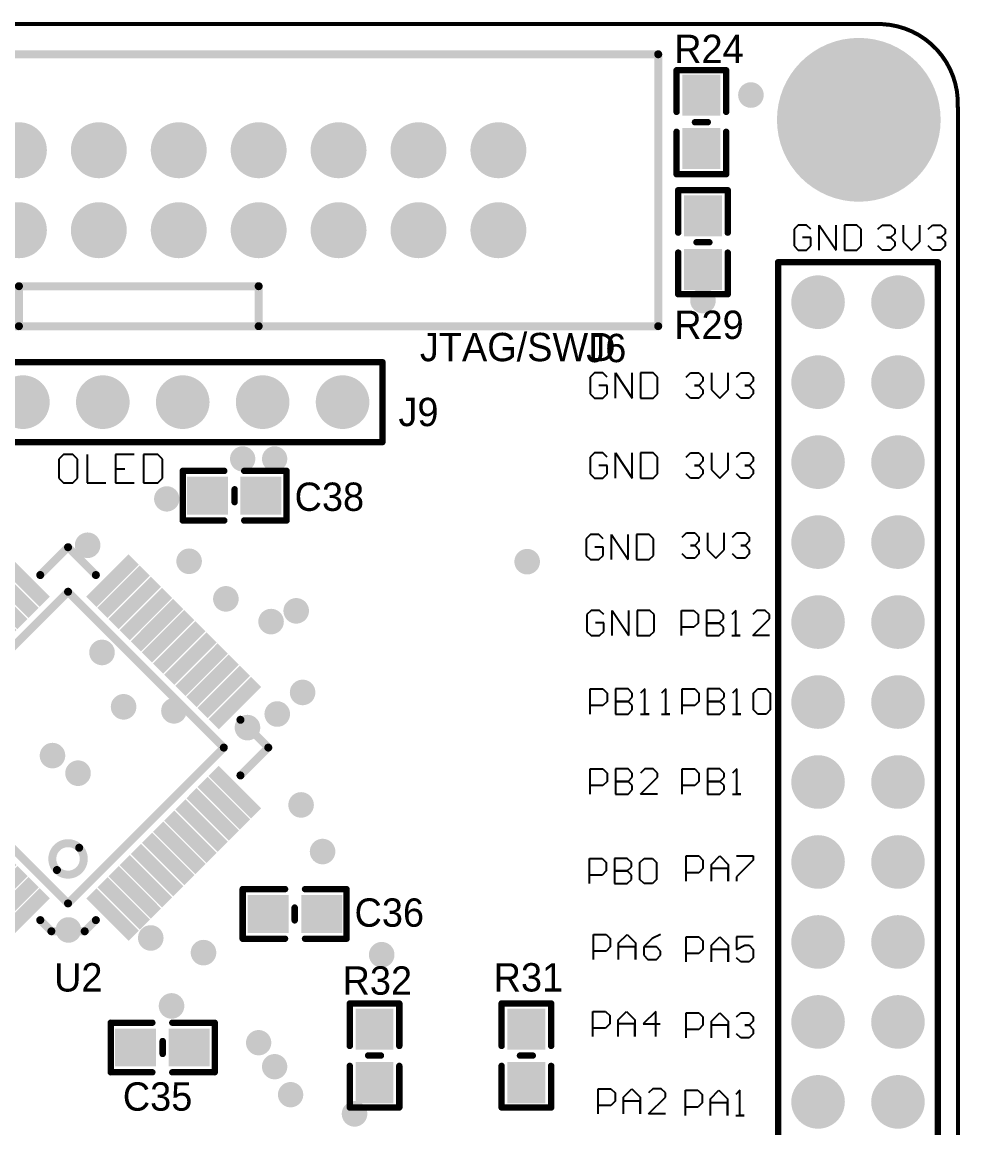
# Model space of a CAD drawing. Header units: millimetres. Extents: x 162.9 to 219.5, y 95.8 to 158.3.
# Drawn here: x 189.71 to 219.52, y 123.15 to 158.27 of the extents above; entities that cross this region are included whole.
import ezdxf

# ---------------------------------------------------------------- set-up
doc = ezdxf.new("R2010")
doc.units = ezdxf.units.MM
for name, color, linetype in [('KeepOutLayer', 6, 'Continuous'), ('MultiLayer', 9, 'Continuous'), ('TopOverlay', 2, 'Continuous'), ('TopSolder', 216, 'Continuous')]:
    doc.layers.add(name, color=color, linetype=linetype)

# ---------------------------------------------------------------- blocks, each defined once
blk = doc.blocks.new('LQFP_48_1')
at = {"layer": 'TopOverlay', "const_width": 0.254}
for points in [[(-4.5, 4.5), (-3.25, 4.5)], [(-4.5, 4.5), (-4.5, 3.25)], [(3.25, 4.5), (4.5, 4.5)], [(4.5, 4.5), (4.5, 3.25)], [(-3.5, 3.5), (3.5, 3.5)], [(-3.5, 3.5), (-3.5, -3.5)], [(3.5, 3.5), (3.5, -3.5)], [(-4.5, -3.25), (-4.5, -3.75)], [(4.5, -3.25), (4.5, -4.5)], [(-3.5, -3.5), (3.5, -3.5)], [(-4.5, -3.75), (-3.75, -4.5)], [(-3.75, -4.5), (-3.25, -4.5)], [(3.25, -4.5), (4.5, -4.5)]]:
    blk.add_lwpolyline(points, dxfattribs=at)
at = {"layer": 'TopOverlay'}
for points, const_width in [([(-4.564, 4.5, 1), (-4.437, 4.5, 1)], 0.127), ([(-4.564, 4.5, 1), (-4.437, 4.5, 1)], 0.127), ([(-3.314, 4.5, 1), (-3.187, 4.5, 1)], 0.127), ([(3.187, 4.5, 1), (3.314, 4.5, 1)], 0.127), ([(4.437, 4.5, 1), (4.564, 4.5, 1)], 0.127), ([(4.437, 4.5, 1), (4.564, 4.5, 1)], 0.127), ([(-3.564, 3.5, 1), (-3.437, 3.5, 1)], 0.127), ([(-3.564, 3.5, 1), (-3.437, 3.5, 1)], 0.127), ([(3.437, 3.5, 1), (3.564, 3.5, 1)], 0.127), ([(3.437, 3.5, 1), (3.564, 3.5, 1)], 0.127), ([(-4.564, 3.25, 1), (-4.437, 3.25, 1)], 0.127), ([(4.437, 3.25, 1), (4.564, 3.25, 1)], 0.127), ([(-2, -2.5, 1), (-3, -2.5, 1)], 0.254), ([(-3.063, -2.5, 1), (-2.936, -2.5, 1)], 0.127), ([(-2.063, -2.5, 1), (-1.936, -2.5, 1)], 0.127), ([(-4.563, -3.25, 1), (-4.436, -3.25, 1)], 0.127), ([(4.436, -3.25, 1), (4.563, -3.25, 1)], 0.127), ([(-3.564, -3.5, 1), (-3.437, -3.5, 1)], 0.127), ([(-3.564, -3.5, 1), (-3.437, -3.5, 1)], 0.127), ([(3.437, -3.5, 1), (3.564, -3.5, 1)], 0.127), ([(3.437, -3.5, 1), (3.564, -3.5, 1)], 0.127), ([(-4.563, -3.75, 1), (-4.436, -3.75, 1)], 0.127), ([(-4.563, -3.75, 1), (-4.436, -3.75, 1)], 0.127), ([(-3.814, -4.5, 1), (-3.687, -4.5, 1)], 0.127), ([(-3.814, -4.5, 1), (-3.687, -4.5, 1)], 0.127), ([(-3.313, -4.5, 1), (-3.186, -4.5, 1)], 0.127), ([(3.186, -4.5, 1), (3.313, -4.5, 1)], 0.127), ([(4.437, -4.5, 1), (4.564, -4.5, 1)], 0.127), ([(4.437, -4.5, 1), (4.564, -4.5, 1)], 0.127)]:
    blk.add_lwpolyline(points, format="xyb", close=True, dxfattribs=dict(at, const_width=const_width))
at = {"layer": 'TopSolder'}
for points in [[(-2.979, 5.702), (-2.979, 3.798), (-2.521, 5.702), (-2.521, 3.798)], [(-2.479, 5.702), (-2.479, 3.798), (-2.021, 5.702), (-2.021, 3.798)], [(-1.979, 5.702), (-1.979, 3.798), (-1.521, 5.702), (-1.521, 3.798)], [(-1.479, 5.702), (-1.479, 3.798), (-1.021, 5.702), (-1.021, 3.798)], [(-0.979, 5.702), (-0.979, 3.798), (-0.521, 5.702), (-0.521, 3.798)], [(-0.479, 5.702), (-0.479, 3.798), (-0.021, 5.702), (-0.021, 3.798)], [(0.021, 5.702), (0.021, 3.798), (0.479, 5.702), (0.479, 3.798)], [(0.521, 5.702), (0.521, 3.798), (0.979, 5.702), (0.979, 3.798)], [(1.021, 5.702), (1.021, 3.798), (1.479, 5.702), (1.479, 3.798)], [(1.521, 5.702), (1.521, 3.798), (1.979, 5.702), (1.979, 3.798)], [(2.021, 5.702), (2.021, 3.798), (2.479, 5.702), (2.479, 3.798)], [(2.521, 5.702), (2.521, 3.798), (2.979, 5.702), (2.979, 3.798)], [(-5.702, 2.521), (-3.798, 2.521), (-5.702, 2.979), (-3.798, 2.979)], [(5.702, 2.979), (3.798, 2.979), (5.702, 2.521), (3.798, 2.521)], [(-5.702, 2.021), (-3.798, 2.021), (-5.702, 2.479), (-3.798, 2.479)], [(5.702, 2.479), (3.798, 2.479), (5.702, 2.021), (3.798, 2.021)], [(-5.702, 1.521), (-3.798, 1.521), (-5.702, 1.979), (-3.798, 1.979)], [(5.702, 1.979), (3.798, 1.979), (5.702, 1.521), (3.798, 1.521)], [(-5.702, 1.021), (-3.798, 1.021), (-5.702, 1.479), (-3.798, 1.479)], [(5.702, 1.479), (3.798, 1.479), (5.702, 1.021), (3.798, 1.021)], [(-5.702, 0.521), (-3.798, 0.521), (-5.702, 0.979), (-3.798, 0.979)], [(5.702, 0.979), (3.798, 0.979), (5.702, 0.521), (3.798, 0.521)], [(-5.702, 0.021), (-3.798, 0.021), (-5.702, 0.479), (-3.798, 0.479)], [(5.702, 0.479), (3.798, 0.479), (5.702, 0.021), (3.798, 0.021)], [(-5.702, -0.479), (-3.798, -0.479), (-5.702, -0.021), (-3.798, -0.021)], [(5.702, -0.021), (3.798, -0.021), (5.702, -0.479), (3.798, -0.479)], [(-5.702, -0.979), (-3.798, -0.979), (-5.702, -0.521), (-3.798, -0.521)], [(5.702, -0.521), (3.798, -0.521), (5.702, -0.979), (3.798, -0.979)], [(-5.702, -1.479), (-3.798, -1.479), (-5.702, -1.021), (-3.798, -1.021)], [(5.702, -1.021), (3.798, -1.021), (5.702, -1.479), (3.798, -1.479)], [(-5.702, -1.979), (-3.798, -1.979), (-5.702, -1.521), (-3.798, -1.521)], [(5.702, -1.521), (3.798, -1.521), (5.702, -1.979), (3.798, -1.979)], [(-5.702, -2.479), (-3.798, -2.479), (-5.702, -2.021), (-3.798, -2.021)], [(5.702, -2.021), (3.798, -2.021), (5.702, -2.479), (3.798, -2.479)], [(-5.702, -2.979), (-3.798, -2.979), (-5.702, -2.521), (-3.798, -2.521)], [(5.702, -2.521), (3.798, -2.521), (5.702, -2.979), (3.798, -2.979)], [(-2.521, -5.702), (-2.521, -3.798), (-2.979, -5.702), (-2.979, -3.798)], [(-2.021, -5.702), (-2.021, -3.798), (-2.479, -5.702), (-2.479, -3.798)], [(-1.521, -5.702), (-1.521, -3.798), (-1.979, -5.702), (-1.979, -3.798)], [(-1.021, -5.702), (-1.021, -3.798), (-1.479, -5.702), (-1.479, -3.798)], [(-0.521, -5.702), (-0.521, -3.798), (-0.979, -5.702), (-0.979, -3.798)], [(-0.021, -5.702), (-0.021, -3.798), (-0.479, -5.702), (-0.479, -3.798)], [(0.479, -5.702), (0.479, -3.798), (0.021, -5.702), (0.021, -3.798)], [(0.979, -5.702), (0.979, -3.798), (0.521, -5.702), (0.521, -3.798)], [(1.479, -5.702), (1.479, -3.798), (1.021, -5.702), (1.021, -3.798)], [(1.979, -5.702), (1.979, -3.798), (1.521, -5.702), (1.521, -3.798)], [(2.479, -5.702), (2.479, -3.798), (2.021, -5.702), (2.021, -3.798)], [(2.979, -5.702), (2.979, -3.798), (2.521, -5.702), (2.521, -3.798)]]:
    blk.add_solid(points, dxfattribs=at)
blk = doc.blocks.new('0603J_3')
at = {"layer": 'TopOverlay', "const_width": 0.203}
for points in [[(-0.762, 0.762), (0.558, 0.762)], [(-0.762, -0.813), (-0.762, 0.762)], [(1.193, 0.762), (2.54, 0.762)], [(2.54, -0.813), (2.54, 0.762)], [(0.887, -0.229), (0.887, 0.178)], [(-0.762, -0.813), (0.558, -0.813)], [(1.193, -0.813), (2.54, -0.813)]]:
    blk.add_lwpolyline(points, dxfattribs=at)
at = {"layer": 'TopOverlay', "const_width": 0.102}
for points in [[(-0.813, 0.762, 1), (-0.711, 0.762, 1)], [(-0.813, 0.762, 1), (-0.711, 0.762, 1)], [(0.507, 0.762, 1), (0.609, 0.762, 1)], [(1.142, 0.762, 1), (1.244, 0.762, 1)], [(2.489, 0.762, 1), (2.591, 0.762, 1)], [(2.489, 0.762, 1), (2.591, 0.762, 1)], [(0.836, 0.178, 1), (0.938, 0.178, 1)], [(0.836, -0.229, 1), (0.938, -0.229, 1)], [(-0.813, -0.813, 1), (-0.711, -0.813, 1)], [(-0.813, -0.813, 1), (-0.711, -0.813, 1)], [(0.507, -0.813, 1), (0.609, -0.813, 1)], [(1.142, -0.813, 1), (1.244, -0.813, 1)], [(2.489, -0.813, 1), (2.591, -0.813, 1)], [(2.489, -0.813, 1), (2.591, -0.813, 1)]]:
    blk.add_lwpolyline(points, format="xyb", close=True, dxfattribs=at)
at = {"layer": 'TopSolder'}
for points in [[(-0.626, 0.576), (-0.626, -0.627), (0.677, 0.576), (0.677, -0.627)], [(1.074, 0.576), (1.074, -0.627), (2.377, 0.576), (2.377, -0.627)]]:
    blk.add_solid(points, dxfattribs=at)
blk = doc.blocks.new('0603J_4')
at = {"layer": 'TopOverlay', "const_width": 0.203}
for points in [[(0.558, 0.762), (-0.762, 0.762)], [(-0.762, 0.762), (-0.762, -0.813)], [(2.54, 0.762), (1.193, 0.762)], [(2.54, 0.762), (2.54, -0.813)], [(0.887, 0.178), (0.887, -0.229)], [(0.558, -0.813), (-0.762, -0.813)], [(2.54, -0.813), (1.193, -0.813)]]:
    blk.add_lwpolyline(points, dxfattribs=at)
at = {"layer": 'TopOverlay', "const_width": 0.102}
for points in [[(-0.813, 0.762, 1), (-0.711, 0.762, 1)], [(-0.813, 0.762, 1), (-0.711, 0.762, 1)], [(0.507, 0.762, 1), (0.609, 0.762, 1)], [(1.142, 0.762, 1), (1.244, 0.762, 1)], [(2.489, 0.762, 1), (2.591, 0.762, 1)], [(2.489, 0.762, 1), (2.591, 0.762, 1)], [(0.836, 0.178, 1), (0.938, 0.178, 1)], [(0.836, -0.229, 1), (0.938, -0.229, 1)], [(-0.813, -0.813, 1), (-0.711, -0.813, 1)], [(-0.813, -0.813, 1), (-0.711, -0.813, 1)], [(0.507, -0.813, 1), (0.609, -0.813, 1)], [(1.142, -0.813, 1), (1.244, -0.813, 1)], [(2.489, -0.813, 1), (2.591, -0.813, 1)], [(2.489, -0.813, 1), (2.591, -0.813, 1)]]:
    blk.add_lwpolyline(points, format="xyb", close=True, dxfattribs=at)
at = {"layer": 'TopSolder'}
for points in [[(-0.626, 0.576), (-0.626, -0.627), (0.677, 0.576), (0.677, -0.627)], [(1.074, 0.576), (1.074, -0.627), (2.377, 0.576), (2.377, -0.627)]]:
    blk.add_solid(points, dxfattribs=at)
blk = doc.blocks.new('0603J_6')
at = {"layer": 'TopOverlay', "const_width": 0.203}
for points in [[(-0.762, 0.762), (-0.762, -0.813)], [(-0.762, 0.762), (0.558, 0.762)], [(1.193, 0.762), (2.54, 0.762)], [(2.54, 0.762), (2.54, -0.813)], [(0.887, 0.178), (0.887, -0.229)], [(-0.762, -0.813), (0.558, -0.813)], [(1.193, -0.813), (2.54, -0.813)]]:
    blk.add_lwpolyline(points, dxfattribs=at)
at = {"layer": 'TopOverlay', "const_width": 0.102}
for points in [[(-0.813, 0.762, 1), (-0.711, 0.762, 1)], [(-0.813, 0.762, 1), (-0.711, 0.762, 1)], [(0.507, 0.762, 1), (0.609, 0.762, 1)], [(1.142, 0.762, 1), (1.244, 0.762, 1)], [(2.489, 0.762, 1), (2.591, 0.762, 1)], [(2.489, 0.762, 1), (2.591, 0.762, 1)], [(0.836, 0.178, 1), (0.938, 0.178, 1)], [(0.836, -0.229, 1), (0.938, -0.229, 1)], [(-0.813, -0.813, 1), (-0.711, -0.813, 1)], [(-0.813, -0.813, 1), (-0.711, -0.813, 1)], [(0.507, -0.813, 1), (0.609, -0.813, 1)], [(1.142, -0.813, 1), (1.244, -0.813, 1)], [(2.489, -0.813, 1), (2.591, -0.813, 1)], [(2.489, -0.813, 1), (2.591, -0.813, 1)]]:
    blk.add_lwpolyline(points, format="xyb", close=True, dxfattribs=at)
at = {"layer": 'TopSolder'}
for points in [[(-0.626, 0.576), (-0.626, -0.627), (0.677, 0.576), (0.677, -0.627)], [(1.074, 0.576), (1.074, -0.627), (2.377, 0.576), (2.377, -0.627)]]:
    blk.add_solid(points, dxfattribs=at)
blk = doc.blocks.new('0603J_7')
at = {"layer": 'TopOverlay', "const_width": 0.203}
for points in [[(-0.762, 0.762), (-0.762, -0.813)], [(-0.762, 0.762), (0.558, 0.762)], [(1.193, 0.762), (2.54, 0.762)], [(2.54, 0.762), (2.54, -0.813)], [(0.887, 0.178), (0.887, -0.229)], [(-0.762, -0.813), (0.558, -0.813)], [(1.193, -0.813), (2.54, -0.813)]]:
    blk.add_lwpolyline(points, dxfattribs=at)
at = {"layer": 'TopOverlay', "const_width": 0.102}
for points in [[(-0.813, 0.762, 1), (-0.711, 0.762, 1)], [(-0.813, 0.762, 1), (-0.711, 0.762, 1)], [(0.507, 0.762, 1), (0.609, 0.762, 1)], [(1.142, 0.762, 1), (1.244, 0.762, 1)], [(2.489, 0.762, 1), (2.591, 0.762, 1)], [(2.489, 0.762, 1), (2.591, 0.762, 1)], [(0.836, 0.178, 1), (0.938, 0.178, 1)], [(0.836, -0.229, 1), (0.938, -0.229, 1)], [(-0.813, -0.813, 1), (-0.711, -0.813, 1)], [(-0.813, -0.813, 1), (-0.711, -0.813, 1)], [(0.507, -0.813, 1), (0.609, -0.813, 1)], [(1.142, -0.813, 1), (1.244, -0.813, 1)], [(2.489, -0.813, 1), (2.591, -0.813, 1)], [(2.489, -0.813, 1), (2.591, -0.813, 1)]]:
    blk.add_lwpolyline(points, format="xyb", close=True, dxfattribs=at)
at = {"layer": 'TopSolder'}
for points in [[(-0.626, 0.576), (-0.626, -0.627), (0.677, 0.576), (0.677, -0.627)], [(1.074, 0.576), (1.074, -0.627), (2.377, 0.576), (2.377, -0.627)]]:
    blk.add_solid(points, dxfattribs=at)
blk = doc.blocks.new('HDR1X7_8')
at = {"layer": 'MultiLayer', "const_width": 0.75}
for points in [[(2.165, 0, 1), (2.915, 0, 1)], [(4.705, 0, 1), (5.455, 0, 1)], [(7.245, 0, 1), (7.995, 0, 1)], [(9.785, 0, 1), (10.535, 0, 1)], [(12.325, 0, 1), (13.075, 0, 1)], [(14.865, 0, 1), (15.615, 0, 1)]]:
    blk.add_lwpolyline(points, format="xyb", close=True, dxfattribs=at)
at = {"layer": 'MultiLayer'}
blk.add_solid([(-0.75, -0.75), (0.75, -0.75), (-0.75, 0.75), (0.75, 0.75)], dxfattribs=at)
at = {"layer": 'TopOverlay', "const_width": 0.2}
for points in [[(-1.27, -1.27), (-1.27, 1.27)], [(-1.27, 1.27), (16.51, 1.27)], [(16.51, -1.27), (16.51, 1.27)], [(-1.27, -1.27), (16.51, -1.27)]]:
    blk.add_lwpolyline(points, dxfattribs=at)
at = {"layer": 'TopOverlay', "const_width": 0.1}
for points in [[(-1.32, 1.27, 1), (-1.22, 1.27, 1)], [(-1.32, 1.27, 1), (-1.22, 1.27, 1)], [(16.46, 1.27, 1), (16.56, 1.27, 1)], [(16.46, 1.27, 1), (16.56, 1.27, 1)], [(-1.32, -1.27, 1), (-1.22, -1.27, 1)], [(-1.32, -1.27, 1), (-1.22, -1.27, 1)], [(16.46, -1.27, 1), (16.56, -1.27, 1)], [(16.46, -1.27, 1), (16.56, -1.27, 1)]]:
    blk.add_lwpolyline(points, format="xyb", close=True, dxfattribs=at)
at = {"layer": 'TopSolder', "const_width": 0.852}
for points in [[(2.114, 0, 1), (2.966, 0, 1)], [(4.654, 0, 1), (5.506, 0, 1)], [(7.194, 0, 1), (8.046, 0, 1)], [(9.734, 0, 1), (10.586, 0, 1)], [(12.274, 0, 1), (13.126, 0, 1)], [(14.814, 0, 1), (15.666, 0, 1)]]:
    blk.add_lwpolyline(points, format="xyb", close=True, dxfattribs=at)
at = {"layer": 'TopSolder'}
blk.add_solid([(-0.852, -0.852), (0.852, -0.852), (-0.852, 0.852), (0.852, 0.852)], dxfattribs=at)
blk = doc.blocks.new('0603J_12')
at = {"layer": 'TopOverlay', "const_width": 0.203}
for points in [[(-0.762, 0.762), (0.558, 0.762)], [(-0.762, -0.813), (-0.762, 0.762)], [(1.193, 0.762), (2.54, 0.762)], [(2.54, -0.813), (2.54, 0.762)], [(0.887, -0.229), (0.887, 0.178)], [(-0.762, -0.813), (0.558, -0.813)], [(1.193, -0.813), (2.54, -0.813)]]:
    blk.add_lwpolyline(points, dxfattribs=at)
at = {"layer": 'TopOverlay', "const_width": 0.102}
for points in [[(-0.813, 0.762, 1), (-0.711, 0.762, 1)], [(-0.813, 0.762, 1), (-0.711, 0.762, 1)], [(0.507, 0.762, 1), (0.609, 0.762, 1)], [(1.142, 0.762, 1), (1.244, 0.762, 1)], [(2.489, 0.762, 1), (2.591, 0.762, 1)], [(2.489, 0.762, 1), (2.591, 0.762, 1)], [(0.836, 0.178, 1), (0.938, 0.178, 1)], [(0.836, -0.229, 1), (0.938, -0.229, 1)], [(-0.813, -0.813, 1), (-0.711, -0.813, 1)], [(-0.813, -0.813, 1), (-0.711, -0.813, 1)], [(0.507, -0.813, 1), (0.609, -0.813, 1)], [(1.142, -0.813, 1), (1.244, -0.813, 1)], [(2.489, -0.813, 1), (2.591, -0.813, 1)], [(2.489, -0.813, 1), (2.591, -0.813, 1)]]:
    blk.add_lwpolyline(points, format="xyb", close=True, dxfattribs=at)
at = {"layer": 'TopSolder'}
for points in [[(-0.626, 0.576), (-0.626, -0.627), (0.677, 0.576), (0.677, -0.627)], [(1.074, 0.576), (1.074, -0.627), (2.377, 0.576), (2.377, -0.627)]]:
    blk.add_solid(points, dxfattribs=at)
blk = doc.blocks.new('IDE15X2_2_54_26')
at = {"layer": 'MultiLayer', "const_width": 0.75}
for points in [[(9.785, 2.54, 1), (10.535, 2.54, 1)], [(12.325, 2.54, 1), (13.075, 2.54, 1)], [(14.865, 2.54, 1), (15.615, 2.54, 1)], [(17.405, 2.54, 1), (18.155, 2.54, 1)], [(19.945, 2.54, 1), (20.695, 2.54, 1)], [(22.485, 2.54, 1), (23.235, 2.54, 1)], [(25.025, 2.54, 1), (25.775, 2.54, 1)], [(27.565, 2.54, 1), (28.315, 2.54, 1)], [(30.105, 2.54, 1), (30.855, 2.54, 1)], [(32.645, 2.54, 1), (33.395, 2.54, 1)], [(35.185, 2.54, 1), (35.935, 2.54, 1)], [(9.785, 0, 1), (10.535, 0, 1)], [(12.325, 0, 1), (13.075, 0, 1)], [(14.865, 0, 1), (15.615, 0, 1)], [(17.405, 0, 1), (18.155, 0, 1)], [(19.945, 0, 1), (20.695, 0, 1)], [(22.485, 0, 1), (23.235, 0, 1)], [(25.025, 0, 1), (25.775, 0, 1)], [(27.565, 0, 1), (28.315, 0, 1)], [(30.105, 0, 1), (30.855, 0, 1)], [(32.645, 0, 1), (33.395, 0, 1)], [(35.185, 0, 1), (35.935, 0, 1)]]:
    blk.add_lwpolyline(points, format="xyb", close=True, dxfattribs=at)
at = {"layer": 'TopOverlay', "const_width": 0.2}
for points in [[(-1.27, 3.81), (36.83, 3.81)], [(36.83, 3.81), (36.83, -1.27)], [(-1.27, -1.27), (36.83, -1.27)]]:
    blk.add_lwpolyline(points, dxfattribs=at)
at = {"layer": 'TopOverlay', "const_width": 0.1}
for points in [[(36.78, 3.81, 1), (36.88, 3.81, 1)], [(36.78, 3.81, 1), (36.88, 3.81, 1)], [(36.78, -1.27, 1), (36.88, -1.27, 1)], [(36.78, -1.27, 1), (36.88, -1.27, 1)]]:
    blk.add_lwpolyline(points, format="xyb", close=True, dxfattribs=at)
at = {"layer": 'TopSolder', "const_width": 0.852}
for points in [[(9.734, 2.54, 1), (10.586, 2.54, 1)], [(12.274, 2.54, 1), (13.126, 2.54, 1)], [(14.814, 2.54, 1), (15.666, 2.54, 1)], [(17.354, 2.54, 1), (18.206, 2.54, 1)], [(19.894, 2.54, 1), (20.746, 2.54, 1)], [(22.434, 2.54, 1), (23.286, 2.54, 1)], [(24.974, 2.54, 1), (25.826, 2.54, 1)], [(27.514, 2.54, 1), (28.366, 2.54, 1)], [(30.054, 2.54, 1), (30.906, 2.54, 1)], [(32.594, 2.54, 1), (33.446, 2.54, 1)], [(35.134, 2.54, 1), (35.986, 2.54, 1)], [(9.734, 0, 1), (10.586, 0, 1)], [(12.274, 0, 1), (13.126, 0, 1)], [(14.814, 0, 1), (15.666, 0, 1)], [(17.354, 0, 1), (18.206, 0, 1)], [(19.894, 0, 1), (20.746, 0, 1)], [(22.434, 0, 1), (23.286, 0, 1)], [(24.974, 0, 1), (25.826, 0, 1)], [(27.514, 0, 1), (28.366, 0, 1)], [(30.054, 0, 1), (30.906, 0, 1)], [(32.594, 0, 1), (33.446, 0, 1)], [(35.134, 0, 1), (35.986, 0, 1)]]:
    blk.add_lwpolyline(points, format="xyb", close=True, dxfattribs=at)
blk = doc.blocks.new('IDC20_28')
at = {"layer": 'MultiLayer', "const_width": 0.7874}
for points in [[(-0.3937, 2.54, 1), (0.3937, 2.54, 1)], [(2.1463, 2.54, 1), (2.9337, 2.54, 1)], [(4.6863, 2.54, 1), (5.4737, 2.54, 1)], [(7.2263, 2.54, 1), (8.0137, 2.54, 1)], [(9.7663, 2.54, 1), (10.5537, 2.54, 1)], [(12.3063, 2.54, 1), (13.0937, 2.54, 1)], [(14.8463, 2.54, 1), (15.6337, 2.54, 1)], [(17.3863, 2.54, 1), (18.1737, 2.54, 1)], [(19.9263, 2.54, 1), (20.7137, 2.54, 1)], [(22.4663, 2.54, 1), (23.2537, 2.54, 1)], [(2.1463, 0, 1), (2.9337, 0, 1)], [(4.6863, 0, 1), (5.4737, 0, 1)], [(7.2263, 0, 1), (8.0137, 0, 1)], [(9.7663, 0, 1), (10.5537, 0, 1)], [(12.3063, 0, 1), (13.0937, 0, 1)], [(14.8463, 0, 1), (15.6337, 0, 1)], [(17.3863, 0, 1), (18.1737, 0, 1)], [(19.9263, 0, 1), (20.7137, 0, 1)], [(22.4663, 0, 1), (23.2537, 0, 1)]]:
    blk.add_lwpolyline(points, format="xyb", close=True, dxfattribs=at)
at = {"layer": 'MultiLayer'}
blk.add_solid([(-0.7874, -0.7874), (0.7874, -0.7874), (-0.7874, 0.7874), (0.7874, 0.7874)], dxfattribs=at)
at = {"layer": 'TopOverlay', "const_width": 0.254}
for points in [[(-5.08, -3.048), (-5.08, 5.588)], [(-5.08, 5.588), (27.94, 5.588)], [(27.94, -3.048), (27.94, 5.588)], [(-5.08, 1.27), (1.27, 1.27)], [(1.27, -3.048), (1.27, 1.27)], [(7.62, -1.778), (15.24, -1.778)], [(7.62, -3.048), (7.62, -1.778)], [(15.24, -3.048), (15.24, -1.778)], [(-5.08, -3.048), (27.94, -3.048)]]:
    blk.add_lwpolyline(points, dxfattribs=at)
at = {"layer": 'TopOverlay', "const_width": 0.127}
for points in [[(-5.1435, 5.588, 1), (-5.0165, 5.588, 1)], [(-5.1435, 5.588, 1), (-5.0165, 5.588, 1)], [(27.8765, 5.588, 1), (28.0035, 5.588, 1)], [(27.8765, 5.588, 1), (28.0035, 5.588, 1)], [(-5.1435, 1.27, 1), (-5.0165, 1.27, 1)], [(1.2065, 1.27, 1), (1.3335, 1.27, 1)], [(1.2065, 1.27, 1), (1.3335, 1.27, 1)], [(7.5565, -1.778, 1), (7.6835, -1.778, 1)], [(7.5565, -1.778, 1), (7.6835, -1.778, 1)], [(15.1765, -1.778, 1), (15.3035, -1.778, 1)], [(15.1765, -1.778, 1), (15.3035, -1.778, 1)], [(-5.1435, -3.048, 1), (-5.0165, -3.048, 1)], [(-5.1435, -3.048, 1), (-5.0165, -3.048, 1)], [(1.2065, -3.048, 1), (1.3335, -3.048, 1)], [(7.5565, -3.048, 1), (7.6835, -3.048, 1)], [(15.1765, -3.048, 1), (15.3035, -3.048, 1)], [(27.8765, -3.048, 1), (28.0035, -3.048, 1)], [(27.8765, -3.048, 1), (28.0035, -3.048, 1)]]:
    blk.add_lwpolyline(points, format="xyb", close=True, dxfattribs=at)
at = {"layer": 'TopSolder', "const_width": 0.889}
for points in [[(-0.4445, 2.54, 1), (0.4445, 2.54, 1)], [(2.0955, 2.54, 1), (2.9845, 2.54, 1)], [(4.6355, 2.54, 1), (5.5245, 2.54, 1)], [(7.1755, 2.54, 1), (8.0645, 2.54, 1)], [(9.7155, 2.54, 1), (10.6045, 2.54, 1)], [(12.2555, 2.54, 1), (13.1445, 2.54, 1)], [(14.7955, 2.54, 1), (15.6845, 2.54, 1)], [(17.3355, 2.54, 1), (18.2245, 2.54, 1)], [(19.8755, 2.54, 1), (20.7645, 2.54, 1)], [(22.4155, 2.54, 1), (23.3045, 2.54, 1)], [(2.0955, 0, 1), (2.9845, 0, 1)], [(4.6355, 0, 1), (5.5245, 0, 1)], [(7.1755, 0, 1), (8.0645, 0, 1)], [(9.7155, 0, 1), (10.6045, 0, 1)], [(12.2555, 0, 1), (13.1445, 0, 1)], [(14.7955, 0, 1), (15.6845, 0, 1)], [(17.3355, 0, 1), (18.2245, 0, 1)], [(19.8755, 0, 1), (20.7645, 0, 1)], [(22.4155, 0, 1), (23.3045, 0, 1)]]:
    blk.add_lwpolyline(points, format="xyb", close=True, dxfattribs=at)
at = {"layer": 'TopSolder'}
blk.add_solid([(-0.889, -0.889), (0.889, -0.889), (-0.889, 0.889), (0.889, 0.889)], dxfattribs=at)
blk = doc.blocks.new('0603J_33')
at = {"layer": 'TopOverlay', "const_width": 0.203}
for points in [[(0.558, 0.762), (-0.762, 0.762)], [(-0.762, -0.813), (-0.762, 0.762)], [(2.54, 0.762), (1.193, 0.762)], [(2.54, -0.813), (2.54, 0.762)], [(0.887, -0.229), (0.887, 0.178)], [(0.558, -0.813), (-0.762, -0.813)], [(2.54, -0.813), (1.193, -0.813)]]:
    blk.add_lwpolyline(points, dxfattribs=at)
at = {"layer": 'TopOverlay', "const_width": 0.102}
for points in [[(-0.813, 0.762, 1), (-0.711, 0.762, 1)], [(-0.813, 0.762, 1), (-0.711, 0.762, 1)], [(0.507, 0.762, 1), (0.609, 0.762, 1)], [(1.142, 0.762, 1), (1.244, 0.762, 1)], [(2.489, 0.762, 1), (2.591, 0.762, 1)], [(2.489, 0.762, 1), (2.591, 0.762, 1)], [(0.836, 0.178, 1), (0.938, 0.178, 1)], [(0.836, -0.229, 1), (0.938, -0.229, 1)], [(-0.813, -0.813, 1), (-0.711, -0.813, 1)], [(-0.813, -0.813, 1), (-0.711, -0.813, 1)], [(0.507, -0.813, 1), (0.609, -0.813, 1)], [(1.142, -0.813, 1), (1.244, -0.813, 1)], [(2.489, -0.813, 1), (2.591, -0.813, 1)], [(2.489, -0.813, 1), (2.591, -0.813, 1)]]:
    blk.add_lwpolyline(points, format="xyb", close=True, dxfattribs=at)
at = {"layer": 'TopSolder'}
for points in [[(-0.626, 0.576), (-0.626, -0.627), (0.677, 0.576), (0.677, -0.627)], [(1.074, 0.576), (1.074, -0.627), (2.377, 0.576), (2.377, -0.627)]]:
    blk.add_solid(points, dxfattribs=at)
blk = doc.blocks.new('0603J_36')
at = {"layer": 'TopOverlay', "const_width": 0.203}
for points in [[(-0.762, 0.762), (0.558, 0.762)], [(-0.762, 0.762), (-0.762, -0.813)], [(1.193, 0.762), (2.54, 0.762)], [(2.54, 0.762), (2.54, -0.813)], [(0.887, 0.178), (0.887, -0.229)], [(-0.762, -0.813), (0.558, -0.813)], [(1.193, -0.813), (2.54, -0.813)]]:
    blk.add_lwpolyline(points, dxfattribs=at)
at = {"layer": 'TopOverlay', "const_width": 0.102}
for points in [[(-0.813, 0.762, 1), (-0.711, 0.762, 1)], [(-0.813, 0.762, 1), (-0.711, 0.762, 1)], [(0.507, 0.762, 1), (0.609, 0.762, 1)], [(1.142, 0.762, 1), (1.244, 0.762, 1)], [(2.489, 0.762, 1), (2.591, 0.762, 1)], [(2.489, 0.762, 1), (2.591, 0.762, 1)], [(0.836, 0.178, 1), (0.938, 0.178, 1)], [(0.836, -0.229, 1), (0.938, -0.229, 1)], [(-0.813, -0.813, 1), (-0.711, -0.813, 1)], [(-0.813, -0.813, 1), (-0.711, -0.813, 1)], [(0.507, -0.813, 1), (0.609, -0.813, 1)], [(1.142, -0.813, 1), (1.244, -0.813, 1)], [(2.489, -0.813, 1), (2.591, -0.813, 1)], [(2.489, -0.813, 1), (2.591, -0.813, 1)]]:
    blk.add_lwpolyline(points, format="xyb", close=True, dxfattribs=at)
at = {"layer": 'TopSolder'}
for points in [[(-0.626, 0.576), (-0.626, -0.627), (0.677, 0.576), (0.677, -0.627)], [(1.074, 0.576), (1.074, -0.627), (2.377, 0.576), (2.377, -0.627)]]:
    blk.add_solid(points, dxfattribs=at)

msp = doc.modelspace()

# ---------------------------------------------------------------- linework, layer by layer
at = {"layer": 'KeepOutLayer', "const_width": 0.127}
for points in [[(165.583, 158.209), (217.043, 158.209)], [(219.456, 98.319), (219.456, 155.574)]]:
    msp.add_lwpolyline(points, dxfattribs=at)
at = {"layer": 'KeepOutLayer', "const_width": 0.0635}
for points in [[(217.011, 158.209, 1), (217.075, 158.209, 1)], [(217.011, 158.209, 1), (217.075, 158.209, 1)], [(219.42, 155.574, 1), (219.484, 155.574, 1)], [(219.424, 155.574, 1), (219.488, 155.574, 1)]]:
    msp.add_lwpolyline(points, format="xyb", close=True, dxfattribs=at)
at = {"layer": 'KeepOutLayer', "const_width": 0.127}
msp.add_lwpolyline([(217.043, 158.209, -0.414205), (219.452, 155.574)], format="xyb", dxfattribs=at)
at = {"layer": 'MultiLayer'}
for points, const_width in [([(215.056, 155.169, 1), (217.556, 155.169, 1)], 2.5), ([(212.725, 155.956, 1), (213.03, 155.956, 1)], 0.305), ([(211.201, 149.428, 1), (211.506, 149.428, 1)], 0.305), ([(196.573, 144.399, 1), (196.873, 144.399, 1)], 0.3), ([(197.589, 144.399, 1), (197.889, 144.399, 1)], 0.3), ([(194.16, 143.129, 1), (194.46, 143.129, 1)], 0.3), ([(191.643, 141.656, 1), (191.948, 141.656, 1)], 0.305), ([(194.869, 141.148, 1), (195.174, 141.148, 1)], 0.305), ([(205.613, 141.135, 1), (205.918, 141.135, 1)], 0.305), ([(196.037, 139.954, 1), (196.342, 139.954, 1)], 0.305), ([(198.272, 139.573, 1), (198.577, 139.573, 1)], 0.305), ([(197.474, 139.232, 1), (197.778, 139.232, 1)], 0.305), ([(192.1, 138.252, 1), (192.405, 138.252, 1)], 0.305), ([(198.476, 136.982, 1), (198.78, 136.982, 1)], 0.305), ([(192.786, 136.525, 1), (193.091, 136.525, 1)], 0.305), ([(194.386, 136.398, 1), (194.691, 136.398, 1)], 0.305), ([(197.67, 136.296, 1), (197.975, 136.296, 1)], 0.305), ([(196.723, 135.865, 1), (197.028, 135.865, 1)], 0.305), ([(190.525, 134.976, 1), (190.83, 134.976, 1)], 0.305), ([(191.338, 134.417, 1), (191.643, 134.417, 1)], 0.305), ([(198.428, 133.409, 1), (198.733, 133.409, 1)], 0.305), ([(199.111, 131.928, 1), (199.415, 131.928, 1)], 0.305), ([(191.033, 129.438, 1), (191.338, 129.438, 1)], 0.305), ([(193.65, 129.184, 1), (193.954, 129.184, 1)], 0.305), ([(195.326, 128.718, 1), (195.631, 128.718, 1)], 0.305), ([(200.99, 128.651, 1), (201.295, 128.651, 1)], 0.305), ([(194.31, 127.025, 1), (194.615, 127.025, 1)], 0.305), ([(197.081, 125.857, 1), (197.381, 125.857, 1)], 0.3), ([(197.589, 125.095, 1), (197.889, 125.095, 1)], 0.3), ([(198.097, 124.206, 1), (198.397, 124.206, 1)], 0.3), ([(200.127, 123.596, 1), (200.431, 123.596, 1)], 0.305)]:
    msp.add_lwpolyline(points, format="xyb", close=True, dxfattribs=dict(at, const_width=const_width))
at = {"layer": 'TopOverlay'}
for p, q in [((214.382, 151.828), (214.249, 151.695)), ((214.649, 151.828), (214.382, 151.828)), ((214.782, 151.695), (214.649, 151.828)), ((215.049, 151.028), (215.049, 151.828)), ((215.049, 151.828), (215.582, 151.028)), ((215.582, 151.028), (215.582, 151.828)), ((215.848, 151.828), (215.848, 151.028)), ((216.248, 151.828), (215.848, 151.828)), ((216.382, 151.695), (216.248, 151.828)), ((216.916, 151.695), (217.049, 151.828)), ((217.049, 151.828), (217.316, 151.828)), ((217.316, 151.828), (217.449, 151.695)), ((217.716, 151.828), (217.716, 151.295)), ((218.249, 151.295), (218.249, 151.828)), ((218.515, 151.695), (218.649, 151.828)), ((218.649, 151.828), (218.915, 151.828)), ((218.915, 151.828), (219.049, 151.695)), ((214.249, 151.695), (214.249, 151.162)), ((214.782, 151.428), (214.516, 151.428)), ((214.782, 151.162), (214.782, 151.428)), ((216.382, 151.162), (216.382, 151.695)), ((217.316, 151.428), (217.183, 151.428)), ((217.183, 151.428), (217.316, 151.428)), ((217.449, 151.562), (217.316, 151.428)), ((217.316, 151.428), (217.449, 151.295)), ((217.449, 151.695), (217.449, 151.562)), ((218.915, 151.428), (218.782, 151.428)), ((218.782, 151.428), (218.915, 151.428)), ((219.049, 151.562), (218.915, 151.428)), ((218.915, 151.428), (219.049, 151.295)), ((219.049, 151.695), (219.049, 151.562)), ((214.249, 151.162), (214.382, 151.028)), ((214.382, 151.028), (214.649, 151.028)), ((214.649, 151.028), (214.782, 151.162)), ((215.848, 151.028), (216.248, 151.028)), ((216.248, 151.028), (216.382, 151.162)), ((217.049, 151.028), (216.916, 151.162)), ((217.316, 151.028), (217.049, 151.028)), ((217.449, 151.162), (217.316, 151.028)), ((217.449, 151.295), (217.449, 151.162)), ((217.716, 151.295), (217.982, 151.028)), ((217.982, 151.028), (218.249, 151.295)), ((218.649, 151.028), (218.515, 151.162)), ((218.915, 151.028), (218.649, 151.028)), ((219.049, 151.162), (218.915, 151.028)), ((219.049, 151.295), (219.049, 151.162)), ((207.905, 147.129), (207.772, 146.996)), ((207.772, 146.996), (207.772, 146.463)), ((208.172, 147.129), (207.905, 147.129)), ((208.305, 146.996), (208.172, 147.129)), ((208.572, 146.329), (208.572, 147.129)), ((208.572, 147.129), (209.105, 146.329)), ((209.105, 146.329), (209.105, 147.129)), ((209.371, 147.129), (209.371, 146.329)), ((209.771, 147.129), (209.371, 147.129)), ((209.905, 146.996), (209.771, 147.129)), ((209.905, 146.463), (209.905, 146.996)), ((210.82, 146.996), (210.953, 147.129)), ((210.953, 147.129), (211.22, 147.129)), ((211.22, 147.129), (211.353, 146.996)), ((211.353, 146.863), (211.22, 146.729)), ((211.353, 146.996), (211.353, 146.863)), ((211.62, 147.129), (211.62, 146.596)), ((212.153, 146.596), (212.153, 147.129)), ((212.419, 146.996), (212.553, 147.129)), ((212.553, 147.129), (212.819, 147.129)), ((212.819, 147.129), (212.953, 146.996)), ((212.953, 146.863), (212.819, 146.729)), ((212.953, 146.996), (212.953, 146.863)), ((207.772, 146.463), (207.905, 146.329)), ((208.305, 146.729), (208.039, 146.729)), ((208.172, 146.329), (208.305, 146.463)), ((208.305, 146.463), (208.305, 146.729)), ((209.771, 146.329), (209.905, 146.463)), ((210.953, 146.329), (210.82, 146.463)), ((211.22, 146.729), (211.087, 146.729)), ((211.087, 146.729), (211.22, 146.729)), ((211.22, 146.729), (211.353, 146.596)), ((211.353, 146.463), (211.22, 146.329)), ((211.353, 146.596), (211.353, 146.463)), ((211.62, 146.596), (211.886, 146.329)), ((211.886, 146.329), (212.153, 146.596)), ((212.553, 146.329), (212.419, 146.463)), ((212.819, 146.729), (212.686, 146.729)), ((212.686, 146.729), (212.819, 146.729)), ((212.819, 146.729), (212.953, 146.596)), ((212.953, 146.463), (212.819, 146.329)), ((212.953, 146.596), (212.953, 146.463)), ((207.905, 146.329), (208.172, 146.329)), ((209.371, 146.329), (209.771, 146.329)), ((211.22, 146.329), (210.953, 146.329)), ((212.819, 146.329), (212.553, 146.329)), ((191.026, 144.537), (190.876, 144.387)), ((190.876, 144.387), (190.876, 143.787)), ((191.326, 144.537), (191.026, 144.537)), ((191.476, 144.387), (191.326, 144.537)), ((191.476, 143.787), (191.476, 144.387)), ((191.776, 144.537), (191.776, 143.637)), ((193.276, 144.537), (192.676, 144.537)), ((192.676, 144.537), (192.676, 143.637)), ((193.576, 144.537), (193.576, 143.637)), ((194.025, 144.537), (193.576, 144.537)), ((194.175, 144.387), (194.025, 144.537)), ((194.175, 143.787), (194.175, 144.387)), ((207.905, 144.589), (207.772, 144.456)), ((207.772, 144.456), (207.772, 143.923)), ((208.172, 144.589), (207.905, 144.589)), ((208.305, 144.456), (208.172, 144.589)), ((208.572, 143.789), (208.572, 144.589)), ((208.572, 144.589), (209.105, 143.789)), ((209.105, 143.789), (209.105, 144.589)), ((209.371, 144.589), (209.371, 143.789)), ((209.771, 144.589), (209.371, 144.589)), ((209.905, 144.456), (209.771, 144.589)), ((209.905, 143.923), (209.905, 144.456)), ((210.82, 144.456), (210.953, 144.589)), ((210.953, 144.589), (211.22, 144.589)), ((211.22, 144.589), (211.353, 144.456)), ((211.353, 144.456), (211.353, 144.323)), ((211.62, 144.589), (211.62, 144.056)), ((212.153, 144.056), (212.153, 144.589)), ((212.419, 144.456), (212.553, 144.589)), ((212.553, 144.589), (212.819, 144.589)), ((212.819, 144.589), (212.953, 144.456)), ((212.953, 144.456), (212.953, 144.323)), ((192.676, 144.087), (192.976, 144.087)), ((208.305, 144.189), (208.039, 144.189)), ((208.305, 143.923), (208.305, 144.189)), ((211.22, 144.189), (211.087, 144.189)), ((211.087, 144.189), (211.22, 144.189)), ((211.353, 144.323), (211.22, 144.189)), ((211.22, 144.189), (211.353, 144.056)), ((211.353, 144.056), (211.353, 143.923)), ((211.62, 144.056), (211.886, 143.789)), ((211.886, 143.789), (212.153, 144.056)), ((212.819, 144.189), (212.686, 144.189)), ((212.686, 144.189), (212.819, 144.189)), ((212.953, 144.323), (212.819, 144.189)), ((212.819, 144.189), (212.953, 144.056)), ((212.953, 144.056), (212.953, 143.923)), ((190.876, 143.787), (191.026, 143.637)), ((191.326, 143.637), (191.476, 143.787)), ((194.025, 143.637), (194.175, 143.787)), ((207.772, 143.923), (207.905, 143.789)), ((207.905, 143.789), (208.172, 143.789)), ((208.172, 143.789), (208.305, 143.923)), ((209.371, 143.789), (209.771, 143.789)), ((209.771, 143.789), (209.905, 143.923)), ((210.953, 143.789), (210.82, 143.923)), ((211.22, 143.789), (210.953, 143.789)), ((211.353, 143.923), (211.22, 143.789)), ((212.553, 143.789), (212.419, 143.923)), ((212.819, 143.789), (212.553, 143.789)), ((212.953, 143.923), (212.819, 143.789)), ((191.026, 143.637), (191.326, 143.637)), ((191.776, 143.637), (192.376, 143.637)), ((192.676, 143.637), (193.276, 143.637)), ((193.576, 143.637), (194.025, 143.637)), ((207.778, 141.998), (207.645, 141.865)), ((208.045, 141.998), (207.778, 141.998)), ((208.178, 141.865), (208.045, 141.998)), ((208.445, 141.199), (208.445, 141.998)), ((208.445, 141.998), (208.978, 141.199)), ((208.978, 141.199), (208.978, 141.998)), ((209.244, 141.998), (209.244, 141.199)), ((209.644, 141.998), (209.244, 141.998)), ((209.778, 141.865), (209.644, 141.998)), ((210.693, 141.916), (210.826, 142.049)), ((210.826, 142.049), (211.093, 142.049)), ((211.093, 142.049), (211.226, 141.916)), ((211.226, 141.916), (211.226, 141.783)), ((211.493, 142.049), (211.493, 141.516)), ((212.026, 141.516), (212.026, 142.049)), ((212.292, 141.916), (212.426, 142.049)), ((212.426, 142.049), (212.692, 142.049)), ((212.692, 142.049), (212.826, 141.916)), ((212.826, 141.916), (212.826, 141.783)), ((207.645, 141.865), (207.645, 141.332)), ((208.178, 141.598), (207.912, 141.598)), ((208.178, 141.332), (208.178, 141.598)), ((209.778, 141.332), (209.778, 141.865)), ((211.093, 141.649), (210.96, 141.649)), ((210.96, 141.649), (211.093, 141.649)), ((211.226, 141.783), (211.093, 141.649)), ((211.093, 141.649), (211.226, 141.516)), ((212.692, 141.649), (212.559, 141.649)), ((212.559, 141.649), (212.692, 141.649)), ((212.826, 141.783), (212.692, 141.649)), ((212.692, 141.649), (212.826, 141.516)), ((207.645, 141.332), (207.778, 141.199)), ((207.778, 141.199), (208.045, 141.199)), ((208.045, 141.199), (208.178, 141.332)), ((209.244, 141.199), (209.644, 141.199)), ((209.644, 141.199), (209.778, 141.332)), ((210.826, 141.249), (210.693, 141.383)), ((211.093, 141.249), (210.826, 141.249)), ((211.226, 141.383), (211.093, 141.249)), ((211.226, 141.516), (211.226, 141.383)), ((211.493, 141.516), (211.759, 141.249)), ((211.759, 141.249), (212.026, 141.516)), ((212.426, 141.249), (212.292, 141.383)), ((212.692, 141.249), (212.426, 141.249)), ((212.826, 141.383), (212.692, 141.249)), ((212.826, 141.516), (212.826, 141.383)), ((207.8, 139.589), (207.667, 139.456)), ((207.667, 139.456), (207.667, 138.922)), ((208.067, 139.589), (207.8, 139.589)), ((208.2, 139.456), (208.067, 139.589)), ((208.467, 138.789), (208.467, 139.589)), ((208.467, 139.589), (209, 138.789)), ((209, 138.789), (209, 139.589)), ((209.266, 139.589), (209.266, 138.789)), ((209.666, 139.589), (209.266, 139.589)), ((209.8, 139.456), (209.666, 139.589)), ((209.8, 138.922), (209.8, 139.456)), ((210.668, 138.786), (210.668, 139.585)), ((210.668, 139.585), (211.067, 139.585)), ((211.067, 139.585), (211.201, 139.452)), ((211.201, 139.452), (211.201, 139.185)), ((211.467, 139.585), (211.467, 138.786)), ((211.867, 139.585), (211.467, 139.585)), ((212.001, 139.452), (211.867, 139.585)), ((212.001, 139.319), (212.001, 139.452)), ((212.4, 139.585), (212.267, 139.452)), ((212.4, 138.786), (212.4, 139.585)), ((213.067, 139.585), (212.934, 139.452)), ((213.333, 139.585), (213.067, 139.585)), ((213.467, 139.452), (213.333, 139.585)), ((213.467, 139.319), (213.467, 139.452)), ((208.2, 139.189), (207.933, 139.189)), ((208.2, 138.922), (208.2, 139.189)), ((211.201, 139.185), (211.067, 139.052)), ((211.867, 139.185), (211.467, 139.185)), ((211.467, 139.185), (211.867, 139.185)), ((211.867, 139.185), (212.001, 139.319)), ((212.001, 139.052), (211.867, 139.185)), ((212.934, 138.786), (213.467, 139.319)), ((207.667, 138.922), (207.8, 138.789)), ((207.8, 138.789), (208.067, 138.789)), ((208.067, 138.789), (208.2, 138.922)), ((209.266, 138.789), (209.666, 138.789)), ((209.666, 138.789), (209.8, 138.922)), ((211.067, 139.052), (210.668, 139.052)), ((211.467, 138.786), (211.867, 138.786)), ((211.867, 138.786), (212.001, 138.919)), ((212.001, 138.919), (212.001, 139.052)), ((212.267, 138.786), (212.534, 138.786)), ((212.534, 138.786), (212.4, 138.786)), ((213.467, 138.786), (212.934, 138.786)), ((207.772, 136.296), (207.772, 137.096)), ((207.772, 137.096), (208.172, 137.096)), ((208.172, 137.096), (208.305, 136.963)), ((208.572, 137.096), (208.572, 136.296)), ((208.972, 137.096), (208.572, 137.096)), ((209.105, 136.963), (208.972, 137.096)), ((209.505, 137.096), (209.371, 136.963)), ((209.505, 136.296), (209.505, 137.096)), ((210.171, 137.096), (210.038, 136.963)), ((210.171, 136.296), (210.171, 137.096)), ((210.693, 136.296), (210.693, 137.096)), ((210.693, 137.096), (211.093, 137.096)), ((211.093, 137.096), (211.226, 136.963)), ((211.493, 137.096), (211.493, 136.296)), ((211.893, 137.096), (211.493, 137.096)), ((212.026, 136.963), (211.893, 137.096)), ((212.426, 137.096), (212.292, 136.963)), ((212.426, 136.296), (212.426, 137.096)), ((212.959, 136.963), (213.092, 137.096)), ((213.092, 137.096), (213.359, 137.096)), ((213.359, 137.096), (213.492, 136.963)), ((208.305, 136.696), (208.172, 136.563)), ((208.305, 136.963), (208.305, 136.696)), ((208.972, 136.696), (208.572, 136.696)), ((208.572, 136.696), (208.972, 136.696)), ((208.972, 136.696), (209.105, 136.83)), ((209.105, 136.563), (208.972, 136.696)), ((209.105, 136.83), (209.105, 136.963)), ((211.226, 136.696), (211.093, 136.563)), ((211.226, 136.963), (211.226, 136.696)), ((211.893, 136.696), (211.493, 136.696)), ((211.493, 136.696), (211.893, 136.696)), ((211.893, 136.696), (212.026, 136.83)), ((212.026, 136.563), (211.893, 136.696)), ((212.026, 136.83), (212.026, 136.963)), ((212.959, 136.43), (212.959, 136.963)), ((213.492, 136.963), (213.492, 136.43)), ((208.172, 136.563), (207.772, 136.563)), ((208.572, 136.296), (208.972, 136.296)), ((208.972, 136.296), (209.105, 136.43)), ((209.105, 136.43), (209.105, 136.563)), ((209.371, 136.296), (209.638, 136.296)), ((209.638, 136.296), (209.505, 136.296)), ((210.038, 136.296), (210.305, 136.296)), ((210.305, 136.296), (210.171, 136.296)), ((211.093, 136.563), (210.693, 136.563)), ((211.493, 136.296), (211.893, 136.296)), ((211.893, 136.296), (212.026, 136.43)), ((212.026, 136.43), (212.026, 136.563)), ((212.292, 136.296), (212.559, 136.296)), ((212.559, 136.296), (212.426, 136.296)), ((213.092, 136.296), (212.959, 136.43)), ((213.359, 136.296), (213.092, 136.296)), ((213.492, 136.43), (213.359, 136.296)), ((207.772, 133.756), (207.772, 134.556)), ((207.772, 134.556), (208.172, 134.556)), ((208.172, 134.556), (208.305, 134.423)), ((208.572, 134.556), (208.572, 133.756)), ((208.972, 134.556), (208.572, 134.556)), ((209.105, 134.423), (208.972, 134.556)), ((209.505, 134.556), (209.371, 134.423)), ((209.771, 134.556), (209.505, 134.556)), ((209.905, 134.423), (209.771, 134.556)), ((210.693, 133.756), (210.693, 134.556)), ((210.693, 134.556), (211.093, 134.556)), ((211.093, 134.556), (211.226, 134.423)), ((211.493, 134.556), (211.493, 133.756)), ((211.893, 134.556), (211.493, 134.556)), ((212.026, 134.423), (211.893, 134.556)), ((212.426, 134.556), (212.292, 134.423)), ((212.426, 133.756), (212.426, 134.556)), ((208.305, 134.423), (208.305, 134.156)), ((208.972, 134.156), (209.105, 134.29)), ((209.105, 134.29), (209.105, 134.423)), ((209.371, 133.756), (209.905, 134.29)), ((209.905, 134.29), (209.905, 134.423)), ((211.226, 134.423), (211.226, 134.156)), ((211.893, 134.156), (212.026, 134.29)), ((212.026, 134.29), (212.026, 134.423)), ((208.172, 134.023), (207.772, 134.023)), ((208.305, 134.156), (208.172, 134.023)), ((208.972, 134.156), (208.572, 134.156)), ((208.572, 134.156), (208.972, 134.156)), ((209.105, 134.023), (208.972, 134.156)), ((208.972, 133.756), (209.105, 133.89)), ((209.105, 133.89), (209.105, 134.023)), ((211.093, 134.023), (210.693, 134.023)), ((211.226, 134.156), (211.093, 134.023)), ((211.893, 134.156), (211.493, 134.156)), ((211.493, 134.156), (211.893, 134.156)), ((212.026, 134.023), (211.893, 134.156)), ((211.893, 133.756), (212.026, 133.89)), ((212.026, 133.89), (212.026, 134.023)), ((208.572, 133.756), (208.972, 133.756)), ((209.905, 133.756), (209.371, 133.756)), ((211.493, 133.756), (211.893, 133.756)), ((212.292, 133.756), (212.559, 133.756)), ((212.559, 133.756), (212.426, 133.756)), ((207.747, 130.912), (207.747, 131.711)), ((207.747, 131.711), (208.146, 131.711)), ((208.146, 131.711), (208.28, 131.578)), ((208.546, 131.711), (208.546, 130.912)), ((208.946, 131.711), (208.546, 131.711)), ((209.08, 131.578), (208.946, 131.711)), ((209.346, 131.578), (209.479, 131.711)), ((209.479, 131.711), (209.746, 131.711)), ((209.746, 131.711), (209.879, 131.578)), ((210.82, 130.988), (210.82, 131.788)), ((210.82, 131.788), (211.22, 131.788)), ((211.22, 131.788), (211.353, 131.654)), ((211.62, 131.521), (211.886, 131.788)), ((211.886, 131.788), (212.153, 131.521)), ((212.419, 131.788), (212.953, 131.788)), ((212.953, 131.788), (212.953, 131.654)), ((208.28, 131.578), (208.28, 131.311)), ((208.946, 131.311), (209.08, 131.445)), ((209.08, 131.445), (209.08, 131.578)), ((209.346, 131.045), (209.346, 131.578)), ((209.879, 131.578), (209.879, 131.045)), ((211.353, 131.388), (211.22, 131.254)), ((211.353, 131.654), (211.353, 131.388)), ((211.62, 130.988), (211.62, 131.521)), ((212.153, 131.388), (211.62, 131.388)), ((212.153, 131.521), (212.153, 130.988)), ((212.153, 130.988), (212.153, 131.388)), ((212.953, 131.654), (212.419, 131.121)), ((208.146, 131.178), (207.747, 131.178)), ((208.28, 131.311), (208.146, 131.178)), ((208.946, 131.311), (208.546, 131.311)), ((208.546, 131.311), (208.946, 131.311)), ((209.08, 131.178), (208.946, 131.311)), ((208.946, 130.912), (209.08, 131.045)), ((209.08, 131.045), (209.08, 131.178)), ((209.479, 130.912), (209.346, 131.045)), ((209.879, 131.045), (209.746, 130.912)), ((211.22, 131.254), (210.82, 131.254)), ((212.419, 131.121), (212.419, 130.988)), ((208.546, 130.912), (208.946, 130.912)), ((209.746, 130.912), (209.479, 130.912)), ((207.874, 128.499), (207.874, 129.298)), ((207.874, 129.298), (208.273, 129.298)), ((208.273, 129.298), (208.407, 129.165)), ((208.673, 129.032), (208.94, 129.298)), ((208.94, 129.298), (209.207, 129.032)), ((210.006, 129.298), (209.74, 129.165)), ((208.407, 128.898), (208.273, 128.765)), ((208.407, 129.165), (208.407, 128.898)), ((208.673, 128.499), (208.673, 129.032)), ((209.207, 128.898), (208.673, 128.898)), ((209.207, 129.032), (209.207, 128.499)), ((209.207, 128.499), (209.207, 128.898)), ((209.74, 129.165), (209.473, 128.898)), ((209.473, 128.898), (209.473, 128.632)), ((209.873, 128.898), (209.473, 128.898)), ((210.006, 128.765), (209.873, 128.898)), ((210.82, 128.422), (210.82, 129.222)), ((210.82, 129.222), (211.22, 129.222)), ((211.22, 129.222), (211.353, 129.089)), ((211.353, 129.089), (211.353, 128.822)), ((211.62, 128.956), (211.886, 129.222)), ((211.62, 128.422), (211.62, 128.956)), ((211.886, 129.222), (212.153, 128.956)), ((212.153, 128.956), (212.153, 128.422)), ((212.953, 129.222), (212.419, 129.222)), ((212.419, 129.222), (212.419, 128.822)), ((212.419, 128.822), (212.686, 128.956)), ((212.686, 128.956), (212.819, 128.956)), ((212.819, 128.956), (212.953, 128.822)), ((208.273, 128.765), (207.874, 128.765)), ((209.473, 128.632), (209.606, 128.499)), ((209.873, 128.499), (210.006, 128.632)), ((210.006, 128.632), (210.006, 128.765)), ((211.22, 128.689), (210.82, 128.689)), ((211.353, 128.822), (211.22, 128.689)), ((212.153, 128.822), (211.62, 128.822)), ((212.153, 128.422), (212.153, 128.822)), ((212.553, 128.422), (212.419, 128.556)), ((212.953, 128.556), (212.819, 128.422)), ((212.953, 128.822), (212.953, 128.556)), ((209.606, 128.499), (209.873, 128.499)), ((212.819, 128.422), (212.553, 128.422)), ((207.856, 126.052), (207.856, 126.852)), ((207.856, 126.852), (208.256, 126.852)), ((208.256, 126.852), (208.389, 126.719)), ((208.656, 126.585), (208.922, 126.852)), ((208.922, 126.852), (209.189, 126.585)), ((209.856, 126.852), (209.456, 126.452)), ((209.856, 126.052), (209.856, 126.852)), ((210.82, 126.009), (210.82, 126.809)), ((210.82, 126.809), (211.22, 126.809)), ((211.22, 126.809), (211.353, 126.676)), ((211.62, 126.543), (211.886, 126.809)), ((211.886, 126.809), (212.153, 126.543)), ((212.419, 126.676), (212.553, 126.809)), ((212.553, 126.809), (212.819, 126.809)), ((212.819, 126.809), (212.953, 126.676)), ((208.389, 126.452), (208.256, 126.319)), ((208.389, 126.719), (208.389, 126.452)), ((208.656, 126.052), (208.656, 126.585)), ((209.189, 126.452), (208.656, 126.452)), ((209.189, 126.585), (209.189, 126.052)), ((209.189, 126.052), (209.189, 126.452)), ((209.456, 126.452), (209.989, 126.452)), ((211.353, 126.676), (211.353, 126.409)), ((211.62, 126.009), (211.62, 126.543)), ((212.153, 126.543), (212.153, 126.009)), ((212.953, 126.543), (212.819, 126.409)), ((212.953, 126.676), (212.953, 126.543)), ((208.256, 126.319), (207.856, 126.319)), ((211.22, 126.276), (210.82, 126.276)), ((211.353, 126.409), (211.22, 126.276)), ((212.153, 126.409), (211.62, 126.409)), ((212.153, 126.009), (212.153, 126.409)), ((212.553, 126.009), (212.419, 126.143)), ((212.819, 126.409), (212.686, 126.409)), ((212.686, 126.409), (212.819, 126.409)), ((212.819, 126.409), (212.953, 126.276)), ((212.953, 126.143), (212.819, 126.009)), ((212.953, 126.276), (212.953, 126.143)), ((212.819, 126.009), (212.553, 126.009)), ((208.026, 123.596), (208.026, 124.396)), ((208.026, 124.396), (208.426, 124.396)), ((208.426, 124.396), (208.559, 124.263)), ((208.826, 124.13), (209.092, 124.396)), ((209.092, 124.396), (209.359, 124.13)), ((209.759, 124.396), (209.625, 124.263)), ((210.025, 124.396), (209.759, 124.396)), ((210.159, 124.263), (210.025, 124.396)), ((210.795, 123.546), (210.795, 124.345)), ((210.795, 124.345), (211.194, 124.345)), ((211.194, 124.345), (211.328, 124.212)), ((211.594, 124.079), (211.861, 124.345)), ((211.861, 124.345), (212.128, 124.079)), ((212.527, 124.345), (212.394, 124.212)), ((212.527, 123.546), (212.527, 124.345)), ((208.559, 123.996), (208.426, 123.863)), ((208.559, 124.263), (208.559, 123.996)), ((208.826, 123.596), (208.826, 124.13)), ((209.359, 123.996), (208.826, 123.996)), ((209.359, 124.13), (209.359, 123.596)), ((209.359, 123.596), (209.359, 123.996)), ((209.625, 123.596), (210.159, 124.13)), ((210.159, 124.13), (210.159, 124.263)), ((211.328, 124.212), (211.328, 123.945)), ((211.594, 123.546), (211.594, 124.079)), ((212.128, 124.079), (212.128, 123.546)), ((208.426, 123.863), (208.026, 123.863)), ((211.194, 123.812), (210.795, 123.812)), ((211.328, 123.945), (211.194, 123.812)), ((212.128, 123.945), (211.594, 123.945)), ((212.128, 123.546), (212.128, 123.945)), ((210.159, 123.596), (209.625, 123.596)), ((212.394, 123.546), (212.661, 123.546)), ((212.661, 123.546), (212.527, 123.546))]:
    msp.add_line(p, q, dxfattribs=at)
at = {"layer": 'TopSolder'}
for points, const_width in [([(215.006, 155.169, 1), (217.607, 155.169, 1)], 2.602), ([(212.674, 155.956, 1), (213.081, 155.956, 1)], 0.406), ([(211.15, 149.428, 1), (211.557, 149.428, 1)], 0.406), ([(196.522, 144.399, 1), (196.924, 144.399, 1)], 0.402), ([(197.538, 144.399, 1), (197.94, 144.399, 1)], 0.402), ([(194.109, 143.129, 1), (194.511, 143.129, 1)], 0.402), ([(191.592, 141.656, 1), (191.999, 141.656, 1)], 0.406), ([(194.818, 141.148, 1), (195.224, 141.148, 1)], 0.406), ([(205.562, 141.135, 1), (205.969, 141.135, 1)], 0.406), ([(195.986, 139.954, 1), (196.393, 139.954, 1)], 0.406), ([(198.222, 139.573, 1), (198.628, 139.573, 1)], 0.406), ([(197.423, 139.232, 1), (197.829, 139.232, 1)], 0.406), ([(192.049, 138.252, 1), (192.456, 138.252, 1)], 0.406), ([(198.425, 136.982, 1), (198.831, 136.982, 1)], 0.406), ([(192.735, 136.525, 1), (193.142, 136.525, 1)], 0.406), ([(194.335, 136.398, 1), (194.742, 136.398, 1)], 0.406), ([(197.619, 136.296, 1), (198.026, 136.296, 1)], 0.406), ([(196.672, 135.865, 1), (197.079, 135.865, 1)], 0.406), ([(190.475, 134.976, 1), (190.881, 134.976, 1)], 0.406), ([(191.287, 134.417, 1), (191.694, 134.417, 1)], 0.406), ([(198.377, 133.409, 1), (198.783, 133.409, 1)], 0.406), ([(199.06, 131.928, 1), (199.466, 131.928, 1)], 0.406), ([(190.983, 129.438, 1), (191.389, 129.438, 1)], 0.406), ([(193.599, 129.184, 1), (194.005, 129.184, 1)], 0.406), ([(195.275, 128.718, 1), (195.682, 128.718, 1)], 0.406), ([(200.939, 128.651, 1), (201.346, 128.651, 1)], 0.406), ([(194.259, 127.025, 1), (194.666, 127.025, 1)], 0.406), ([(197.03, 125.857, 1), (197.432, 125.857, 1)], 0.402), ([(197.538, 125.095, 1), (197.94, 125.095, 1)], 0.402), ([(198.046, 124.206, 1), (198.448, 124.206, 1)], 0.402), ([(200.076, 123.596, 1), (200.482, 123.596, 1)], 0.406)]:
    msp.add_lwpolyline(points, format="xyb", close=True, dxfattribs=dict(at, const_width=const_width))

# ---------------------------------------------------------------- block references
for name, p in [('IDC20_28', (181.991, 151.663)), ('HDR1X7_8', (184.658, 146.202)), ('0603J_3', (195.58, 143.256)), ('0603J_12', (193.294, 125.73))]:
    msp.add_blockref(name, p)
for name, p, rotation in [('0603J_33', (211.328, 155.981), 270), ('0603J_36', (211.328, 150.393), 90), ('IDE15X2_2_54_26', (217.551, 113.817), 90), ('LQFP_48_1', (191.173, 135.23), 45), ('0603J_4', (199.263, 129.921), 180), ('0603J_6', (200.889, 124.562), 90), ('0603J_7', (205.715, 124.562), 90)]:
    msp.add_blockref(name, p, dxfattribs=dict(rotation=rotation))

# ---------------------------------------------------------------- texts
at = {"layer": 'TopOverlay'}
for s, p in [('R24', (210.439, 156.972)), ('R29', (210.439, 148.209)), ('J6', (207.645, 147.472)), ('J9', (201.676, 145.44)), ('C38', (198.374, 142.748)), ('C36', (200.279, 129.54)), ('U2', (190.729, 127.483)), ('R32', (199.898, 127.381)), ('R31', (204.699, 127.483)), ('C35', (192.913, 123.698))]:
    msp.add_text(s, height=0.9, dxfattribs=at).set_placement(p)
msp.add_text('JTAG/SWD', height=0.9, rotation=360, dxfattribs=at).set_placement((202.357, 147.502))

doc.saveas('drawing.dxf')
